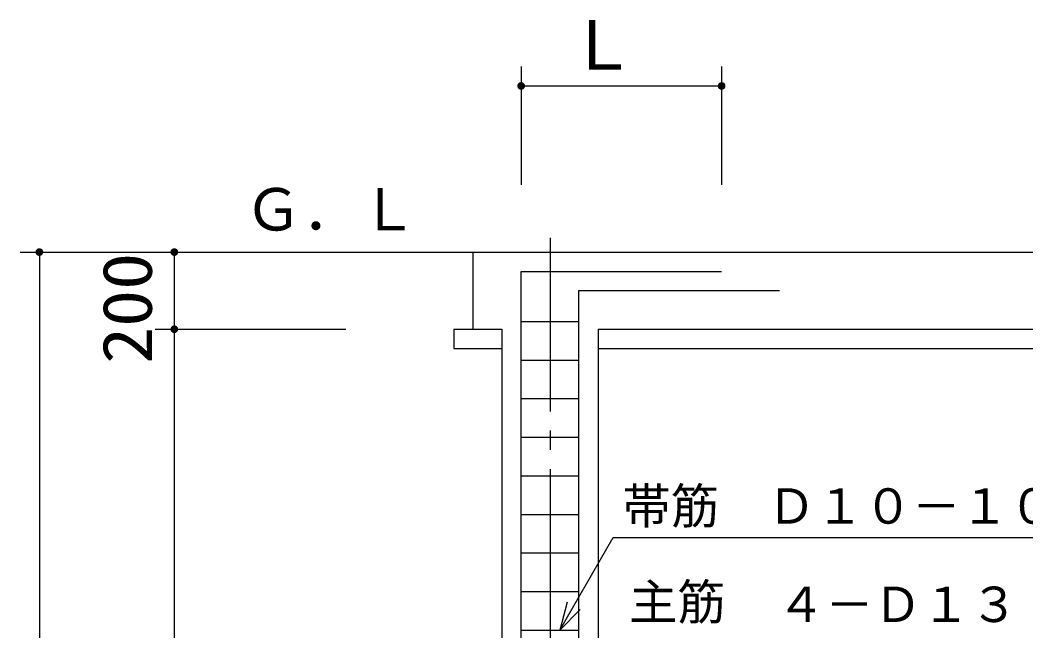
# Model space of a CAD drawing. Units: millimetres, scale not verified. Extents: x -14850 to 14850, y -10500 to 10500.
# Drawn here: x -2505 to 104, y 209 to 1793 of the extents above; entities that cross this region are included whole.
import ezdxf
from ezdxf.enums import TextEntityAlignment as Align

# ---------------------------------------------------------------- set-up
doc = ezdxf.new("R2010")
doc.units = ezdxf.units.MM
doc.header["$LTSCALE"] = 50
doc.linetypes.add('CHAIN2', pattern=[12, 9, -1, 1, -1])
doc.layers.add('0-1_機器', color=5, linetype='Continuous', lineweight=25)
doc.layers.add('0-6_文字', color=5, linetype='Continuous', lineweight=25)
doc.styles.add('ＭＳ ゴシック', font='')
doc.styles.get('ＭＳ ゴシック').set_extended_font_data('MS Gothic')

msp = doc.modelspace()

# ---------------------------------------------------------------- linework, layer by layer
at = {"layer": '0-1_機器', "color": 2}
for p, q in [((-1205.18, 1672.06), (-1205.18, 1365.47)), ((-685.18, 1672.06), (-685.18, 1365.47)), ((-1205.18, 1622.06), (-685.18, 1622.06)), ((-2504.76, 1191.36), (-2104.76, 1191.36)), ((-2454.76, 1191.36), (-2454.76, -1438.64)), ((-2154.76, 1191.36), (-1659.77, 1191.36)), ((-2104.76, 1191.36), (-2104.76, 991.36)), ((-1659.77, 1191.36), (1956.72, 1191.36)), ((-1330.17, 1191.36), (-1330.17, 991.36)), ((-2154.76, 991.36), (-1659.77, 991.36)), ((-2104.76, 991.36), (-2104.76, -1088.64)), ((-1380.17, 991.36), (-1380.17, 941.36)), ((-1380.17, 991.36), (-1255.17, 991.36)), ((-1255.17, 991.36), (-1255.17, -1088.64)), ((-1380.17, 941.36), (-1255.17, 941.36)), ((-1005.17, 941.36), (1719.83, 941.36))]:
    msp.add_line(p, q, dxfattribs=at)
at = {"layer": '0-1_機器', "color": 2, "linetype": 'CHAIN2'}
msp.add_line((-1130.17, 1228.5), (-1130.17, -1472.23), dxfattribs=at)
at = {"layer": '0-1_機器', "color": 3}
for p, q in [((-1205.18, -1238.64), (-1205.18, 1141.36)), ((-1205.18, 1141.36), (-685.18, 1141.36)), ((-1055.18, -1188.64), (-1055.18, 1091.36)), ((-1055.18, 1091.36), (-535.18, 1091.36)), ((-1205.18, 1011.37), (-1055.18, 1011.37)), ((-1205.18, 911.37), (-1055.18, 911.37)), ((-1205.18, 811.37), (-1055.18, 811.37)), ((-1205.18, 711.37), (-1055.18, 711.37)), ((-1205.18, 611.37), (-1055.18, 611.37)), ((-1205.18, 511.37), (-1055.18, 511.37)), ((-1205.18, 411.37), (-1055.18, 411.37)), ((-1205.18, 311.36), (-1055.18, 311.36)), ((-1205.18, 211.36), (-1055.18, 211.36))]:
    msp.add_line(p, q, dxfattribs=at)
at = {"layer": '0-1_機器', "color": 2}
for points in [[(-1005.17, 991.36), (-1005.17, -1088.64), (1669.83, -1088.64)], [(-1005.17, 991.36), (1719.83, 991.36), (1719.83, 941.36)]]:
    msp.add_lwpolyline(points, dxfattribs=at)
at = {"layer": '0-1_機器'}
for points in [[(-1205.18, 1622.06), (-1215.18, 1622.06), (-1215.16, 1622.68)], [(-1205.18, 1622.06), (-1215.1, 1620.8), (-1215.18, 1622.06)], [(-1205.18, 1622.06), (-1215.16, 1622.68), (-1215, 1623.93)], [(-1205.18, 1622.06), (-1214.86, 1619.57), (-1215.1, 1620.8)], [(-1205.18, 1632.06), (-1215, 1623.93), (-1214.69, 1625.15)], [(-1205.18, 1622.06), (-1215, 1623.93), (-1205.18, 1632.06)], [(-1205.18, 1622.06), (-1214.47, 1618.38), (-1214.86, 1619.57)], [(-1205.18, 1632.06), (-1214.69, 1625.15), (-1206.43, 1631.98)], [(-1206.43, 1631.98), (-1214.69, 1625.15), (-1214.22, 1626.31)], [(-1205.18, 1622.06), (-1213.94, 1617.24), (-1214.47, 1618.38)], [(-1206.43, 1631.98), (-1214.22, 1626.31), (-1207.66, 1631.74)], [(-1207.66, 1631.74), (-1214.22, 1626.31), (-1213.62, 1627.42)], [(-1205.18, 1622.06), (-1213.27, 1616.18), (-1213.94, 1617.24)], [(-1207.66, 1631.74), (-1213.62, 1627.42), (-1208.86, 1631.35)], [(-1208.86, 1631.35), (-1213.62, 1627.42), (-1212.88, 1628.43)], [(-1205.18, 1622.06), (-1212.47, 1615.21), (-1213.27, 1616.18)], [(-1208.86, 1631.35), (-1212.88, 1628.43), (-1209.99, 1630.82)], [(-1209.99, 1630.82), (-1212.88, 1628.43), (-1212.02, 1629.35)], [(-1205.18, 1612.06), (-1212.47, 1615.21), (-1205.18, 1622.06)], [(-1209.99, 1630.82), (-1212.02, 1629.35), (-1211.05, 1630.15)], [(-1204.55, 1632.04), (-1205.18, 1622.06), (-1205.18, 1632.06)], [(-1203.3, 1631.88), (-1205.18, 1622.06), (-1204.55, 1632.04)], [(-1202.09, 1631.57), (-1205.18, 1622.06), (-1203.3, 1631.88)], [(-1200.92, 1631.11), (-1205.18, 1622.06), (-1202.09, 1631.57)], [(-1199.82, 1630.5), (-1205.18, 1622.06), (-1200.92, 1631.11)], [(-1198.8, 1629.76), (-1205.18, 1622.06), (-1199.82, 1630.5)], [(-1197.89, 1628.9), (-1205.18, 1622.06), (-1198.8, 1629.76)], [(-1197.09, 1627.93), (-1205.18, 1622.06), (-1197.89, 1628.9)], [(-1197.09, 1627.93), (-1195.18, 1622.06), (-1205.18, 1622.06)], [(-1195.18, 1622.06), (-1205.18, 1612.06), (-1205.18, 1622.06)], [(-1195.2, 1621.43), (-1205.18, 1612.06), (-1195.18, 1622.06)], [(-1195.35, 1620.18), (-1205.18, 1612.06), (-1195.2, 1621.43)], [(-1195.67, 1618.97), (-1205.18, 1612.06), (-1195.35, 1620.18)], [(-1195.67, 1618.97), (-1203.92, 1612.14), (-1205.18, 1612.06)], [(-1196.13, 1617.8), (-1203.92, 1612.14), (-1195.67, 1618.97)], [(-1196.13, 1617.8), (-1202.69, 1612.37), (-1203.92, 1612.14)], [(-1196.73, 1616.7), (-1202.69, 1612.37), (-1196.13, 1617.8)], [(-1196.41, 1626.87), (-1195.18, 1622.06), (-1197.09, 1627.93)], [(-1195.88, 1625.74), (-1195.18, 1622.06), (-1196.41, 1626.87)], [(-1195.49, 1624.54), (-1195.18, 1622.06), (-1195.88, 1625.74)], [(-1195.25, 1623.31), (-1195.18, 1622.06), (-1195.49, 1624.54)], [(-685.18, 1622.06), (-695.18, 1622.06), (-695.16, 1622.68)], [(-685.18, 1622.06), (-695.1, 1620.8), (-695.18, 1622.06)], [(-685.18, 1622.06), (-695.16, 1622.68), (-695, 1623.93)], [(-685.18, 1622.06), (-694.86, 1619.57), (-695.1, 1620.8)], [(-685.18, 1622.06), (-695, 1623.93), (-694.69, 1625.15)], [(-685.18, 1622.06), (-694.47, 1618.38), (-694.86, 1619.57)], [(-685.18, 1622.06), (-694.69, 1625.15), (-694.22, 1626.31)], [(-685.18, 1622.06), (-693.94, 1617.24), (-694.47, 1618.38)], [(-685.18, 1622.06), (-694.22, 1626.31), (-693.62, 1627.42)], [(-685.18, 1612.06), (-693.94, 1617.24), (-685.18, 1622.06)], [(-685.18, 1622.06), (-693.62, 1627.42), (-692.88, 1628.43)], [(-685.18, 1632.06), (-692.88, 1628.43), (-692.02, 1629.35)], [(-685.18, 1622.06), (-692.88, 1628.43), (-685.18, 1632.06)], [(-685.18, 1632.06), (-692.02, 1629.35), (-686.43, 1631.98)], [(-686.43, 1631.98), (-692.02, 1629.35), (-691.05, 1630.15)], [(-686.43, 1631.98), (-691.05, 1630.15), (-687.66, 1631.74)], [(-687.66, 1631.74), (-691.05, 1630.15), (-689.99, 1630.82)], [(-687.66, 1631.74), (-689.99, 1630.82), (-688.86, 1631.35)], [(-684.55, 1632.04), (-685.18, 1622.06), (-685.18, 1632.06)], [(-683.3, 1631.88), (-685.18, 1622.06), (-684.55, 1632.04)], [(-682.09, 1631.57), (-685.18, 1622.06), (-683.3, 1631.88)], [(-680.92, 1631.11), (-685.18, 1622.06), (-682.09, 1631.57)], [(-679.82, 1630.5), (-685.18, 1622.06), (-680.92, 1631.11)], [(-678.8, 1629.76), (-685.18, 1622.06), (-679.82, 1630.5)], [(-677.89, 1628.9), (-685.18, 1622.06), (-678.8, 1629.76)], [(-677.09, 1627.93), (-685.18, 1622.06), (-677.89, 1628.9)], [(-676.41, 1626.87), (-685.18, 1622.06), (-677.09, 1627.93)], [(-675.88, 1625.74), (-685.18, 1622.06), (-676.41, 1626.87)], [(-675.88, 1625.74), (-675.18, 1622.06), (-685.18, 1622.06)], [(-675.18, 1622.06), (-685.18, 1612.06), (-685.18, 1622.06)], [(-675.2, 1621.43), (-685.18, 1612.06), (-675.18, 1622.06)], [(-675.35, 1620.18), (-685.18, 1612.06), (-675.2, 1621.43)], [(-675.67, 1618.97), (-685.18, 1612.06), (-675.35, 1620.18)], [(-676.13, 1617.8), (-685.18, 1612.06), (-675.67, 1618.97)], [(-676.73, 1616.7), (-685.18, 1612.06), (-676.13, 1617.8)], [(-675.49, 1624.54), (-675.18, 1622.06), (-675.88, 1625.74)], [(-675.25, 1623.31), (-675.18, 1622.06), (-675.49, 1624.54)], [(-1205.18, 1612.06), (-1211.55, 1614.35), (-1212.47, 1615.21)], [(-1205.18, 1612.06), (-1210.53, 1613.61), (-1211.55, 1614.35)], [(-1205.18, 1612.06), (-1209.43, 1613.01), (-1210.53, 1613.61)], [(-1205.18, 1612.06), (-1208.27, 1612.55), (-1209.43, 1613.01)], [(-1205.18, 1612.06), (-1207.05, 1612.23), (-1208.27, 1612.55)], [(-1205.18, 1612.06), (-1205.8, 1612.08), (-1207.05, 1612.23)], [(-1196.73, 1616.7), (-1201.49, 1612.76), (-1202.69, 1612.37)], [(-1197.47, 1615.68), (-1201.49, 1612.76), (-1196.73, 1616.7)], [(-1197.47, 1615.68), (-1200.36, 1613.29), (-1201.49, 1612.76)], [(-1198.33, 1614.77), (-1200.36, 1613.29), (-1197.47, 1615.68)], [(-1198.33, 1614.77), (-1199.3, 1613.97), (-1200.36, 1613.29)], [(-685.18, 1612.06), (-693.27, 1616.18), (-693.94, 1617.24)], [(-685.18, 1612.06), (-692.47, 1615.21), (-693.27, 1616.18)], [(-685.18, 1612.06), (-691.55, 1614.35), (-692.47, 1615.21)], [(-685.18, 1612.06), (-690.53, 1613.61), (-691.55, 1614.35)], [(-685.18, 1612.06), (-689.43, 1613.01), (-690.53, 1613.61)], [(-685.18, 1612.06), (-688.27, 1612.55), (-689.43, 1613.01)], [(-685.18, 1612.06), (-687.05, 1612.23), (-688.27, 1612.55)], [(-685.18, 1612.06), (-685.8, 1612.08), (-687.05, 1612.23)], [(-677.47, 1615.68), (-685.18, 1612.06), (-676.73, 1616.7)], [(-678.33, 1614.77), (-685.18, 1612.06), (-677.47, 1615.68)], [(-678.33, 1614.77), (-683.92, 1612.14), (-685.18, 1612.06)], [(-679.3, 1613.97), (-683.92, 1612.14), (-678.33, 1614.77)], [(-679.3, 1613.97), (-682.69, 1612.37), (-683.92, 1612.14)], [(-680.36, 1613.29), (-682.69, 1612.37), (-679.3, 1613.97)], [(-680.36, 1613.29), (-681.49, 1612.76), (-682.69, 1612.37)], [(-2459.58, 1200.13), (-2454.76, 1191.36), (-2460.64, 1199.45)], [(-2458.44, 1200.66), (-2454.76, 1191.36), (-2459.58, 1200.13)], [(-2457.25, 1201.05), (-2454.76, 1191.36), (-2458.44, 1200.66)], [(-2456.01, 1201.28), (-2454.76, 1191.36), (-2457.25, 1201.05)], [(-2454.76, 1201.36), (-2454.76, 1191.36), (-2456.01, 1201.28)], [(-2454.13, 1201.34), (-2454.76, 1191.36), (-2454.76, 1201.36)], [(-2452.89, 1201.19), (-2454.76, 1191.36), (-2454.13, 1201.34)], [(-2451.67, 1200.87), (-2454.76, 1191.36), (-2452.89, 1201.19)], [(-2450.5, 1200.41), (-2454.76, 1191.36), (-2451.67, 1200.87)], [(-2449.4, 1199.81), (-2454.76, 1191.36), (-2450.5, 1200.41)], [(-2109.58, 1200.13), (-2114.76, 1191.36), (-2114.74, 1191.99)], [(-2109.58, 1200.13), (-2104.76, 1191.36), (-2114.76, 1191.36)], [(-2109.58, 1200.13), (-2114.74, 1191.99), (-2110.64, 1199.45)], [(-2108.44, 1200.66), (-2104.76, 1191.36), (-2109.58, 1200.13)], [(-2107.25, 1201.05), (-2104.76, 1191.36), (-2108.44, 1200.66)], [(-2106.01, 1201.28), (-2104.76, 1191.36), (-2107.25, 1201.05)], [(-2104.76, 1201.36), (-2104.76, 1191.36), (-2106.01, 1201.28)], [(-2104.13, 1201.34), (-2104.76, 1191.36), (-2104.76, 1201.36)], [(-2102.89, 1201.19), (-2104.76, 1191.36), (-2104.13, 1201.34)], [(-2101.67, 1200.87), (-2104.76, 1191.36), (-2102.89, 1201.19)], [(-2100.5, 1200.41), (-2104.76, 1191.36), (-2101.67, 1200.87)], [(-2099.4, 1199.81), (-2104.76, 1191.36), (-2100.5, 1200.41)], [(-2460.64, 1199.45), (-2464.76, 1191.36), (-2464.74, 1191.99)], [(-2460.64, 1199.45), (-2454.76, 1191.36), (-2464.76, 1191.36)], [(-2454.76, 1191.36), (-2464.68, 1190.11), (-2464.76, 1191.36)], [(-2460.64, 1199.45), (-2464.74, 1191.99), (-2461.61, 1198.65)], [(-2461.61, 1198.65), (-2464.74, 1191.99), (-2464.58, 1193.24)], [(-2454.76, 1191.36), (-2464.45, 1188.88), (-2464.68, 1190.11)], [(-2461.61, 1198.65), (-2464.58, 1193.24), (-2462.47, 1197.74)], [(-2462.47, 1197.74), (-2464.58, 1193.24), (-2464.27, 1194.45)], [(-2454.76, 1191.36), (-2464.06, 1187.68), (-2464.45, 1188.88)], [(-2462.47, 1197.74), (-2464.27, 1194.45), (-2463.2, 1196.72)], [(-2463.2, 1196.72), (-2464.27, 1194.45), (-2463.81, 1195.62)], [(-2454.76, 1191.36), (-2463.52, 1186.54), (-2464.06, 1187.68)], [(-2454.76, 1191.36), (-2462.85, 1185.48), (-2463.52, 1186.54)], [(-2454.76, 1191.36), (-2462.05, 1184.52), (-2462.85, 1185.48)], [(-2454.76, 1191.36), (-2461.13, 1183.66), (-2462.05, 1184.52)], [(-2454.76, 1191.36), (-2460.12, 1182.92), (-2461.13, 1183.66)], [(-2454.76, 1191.36), (-2459.02, 1182.31), (-2460.12, 1182.92)], [(-2454.76, 1181.36), (-2459.02, 1182.31), (-2454.76, 1191.36)], [(-2454.76, 1181.36), (-2457.85, 1181.85), (-2459.02, 1182.31)], [(-2454.76, 1181.36), (-2456.63, 1181.54), (-2457.85, 1181.85)], [(-2454.76, 1181.36), (-2455.39, 1181.38), (-2456.63, 1181.54)], [(-2449.4, 1199.81), (-2444.76, 1191.36), (-2454.76, 1191.36)], [(-2444.76, 1191.36), (-2454.76, 1181.36), (-2454.76, 1191.36)], [(-2444.76, 1191.36), (-2453.51, 1181.44), (-2454.76, 1181.36)], [(-2444.76, 1191.36), (-2452.27, 1181.68), (-2453.51, 1181.44)], [(-2444.76, 1191.36), (-2451.08, 1182.06), (-2452.27, 1181.68)], [(-2444.76, 1191.36), (-2449.94, 1182.6), (-2451.08, 1182.06)], [(-2444.76, 1191.36), (-2448.88, 1183.27), (-2449.94, 1182.6)], [(-2448.39, 1199.07), (-2444.76, 1191.36), (-2449.4, 1199.81)], [(-2444.76, 1191.36), (-2447.91, 1184.07), (-2448.88, 1183.27)], [(-2447.47, 1198.21), (-2444.76, 1191.36), (-2448.39, 1199.07)], [(-2444.78, 1190.73), (-2447.91, 1184.07), (-2444.76, 1191.36)], [(-2444.94, 1189.49), (-2447.91, 1184.07), (-2444.78, 1190.73)], [(-2444.94, 1189.49), (-2447.06, 1184.99), (-2447.91, 1184.07)], [(-2446.67, 1197.24), (-2444.76, 1191.36), (-2447.47, 1198.21)], [(-2445.25, 1188.27), (-2447.06, 1184.99), (-2444.94, 1189.49)], [(-2445.25, 1188.27), (-2446.32, 1186), (-2447.06, 1184.99)], [(-2446, 1196.18), (-2444.76, 1191.36), (-2446.67, 1197.24)], [(-2445.71, 1187.1), (-2446.32, 1186), (-2445.25, 1188.27)], [(-2445.46, 1195.04), (-2444.76, 1191.36), (-2446, 1196.18)], [(-2445.07, 1193.85), (-2444.76, 1191.36), (-2445.46, 1195.04)], [(-2444.84, 1192.62), (-2444.76, 1191.36), (-2445.07, 1193.85)], [(-2104.76, 1191.36), (-2114.68, 1190.11), (-2114.76, 1191.36)], [(-2110.64, 1199.45), (-2114.74, 1191.99), (-2114.58, 1193.24)], [(-2104.76, 1191.36), (-2114.45, 1188.88), (-2114.68, 1190.11)], [(-2110.64, 1199.45), (-2114.58, 1193.24), (-2111.61, 1198.65)], [(-2111.61, 1198.65), (-2114.58, 1193.24), (-2114.27, 1194.45)], [(-2104.76, 1191.36), (-2114.06, 1187.68), (-2114.45, 1188.88)], [(-2111.61, 1198.65), (-2114.27, 1194.45), (-2112.47, 1197.74)], [(-2112.47, 1197.74), (-2114.27, 1194.45), (-2113.81, 1195.62)], [(-2104.76, 1191.36), (-2113.52, 1186.54), (-2114.06, 1187.68)], [(-2112.47, 1197.74), (-2113.81, 1195.62), (-2113.2, 1196.72)], [(-2104.76, 1191.36), (-2112.85, 1185.48), (-2113.52, 1186.54)], [(-2104.76, 1191.36), (-2112.05, 1184.52), (-2112.85, 1185.48)], [(-2104.76, 1191.36), (-2111.13, 1183.66), (-2112.05, 1184.52)], [(-2104.76, 1191.36), (-2110.12, 1182.92), (-2111.13, 1183.66)], [(-2104.76, 1191.36), (-2109.02, 1182.31), (-2110.12, 1182.92)], [(-2104.76, 1181.36), (-2109.02, 1182.31), (-2104.76, 1191.36)], [(-2104.76, 1181.36), (-2107.85, 1181.85), (-2109.02, 1182.31)], [(-2104.76, 1181.36), (-2106.63, 1181.54), (-2107.85, 1181.85)], [(-2104.76, 1181.36), (-2105.39, 1181.38), (-2106.63, 1181.54)], [(-2099.4, 1199.81), (-2094.76, 1191.36), (-2104.76, 1191.36)], [(-2094.76, 1191.36), (-2104.76, 1181.36), (-2104.76, 1191.36)], [(-2094.76, 1191.36), (-2103.51, 1181.44), (-2104.76, 1181.36)], [(-2094.76, 1191.36), (-2102.27, 1181.68), (-2103.51, 1181.44)], [(-2094.76, 1191.36), (-2101.08, 1182.06), (-2102.27, 1181.68)], [(-2094.76, 1191.36), (-2099.94, 1182.6), (-2101.08, 1182.06)], [(-2094.76, 1191.36), (-2098.88, 1183.27), (-2099.94, 1182.6)], [(-2098.39, 1199.07), (-2094.76, 1191.36), (-2099.4, 1199.81)], [(-2094.78, 1190.73), (-2098.88, 1183.27), (-2094.76, 1191.36)], [(-2094.94, 1189.49), (-2098.88, 1183.27), (-2094.78, 1190.73)], [(-2094.94, 1189.49), (-2097.91, 1184.07), (-2098.88, 1183.27)], [(-2097.47, 1198.21), (-2094.76, 1191.36), (-2098.39, 1199.07)], [(-2095.25, 1188.27), (-2097.91, 1184.07), (-2094.94, 1189.49)], [(-2095.25, 1188.27), (-2097.06, 1184.99), (-2097.91, 1184.07)], [(-2096.67, 1197.24), (-2094.76, 1191.36), (-2097.47, 1198.21)], [(-2095.71, 1187.1), (-2097.06, 1184.99), (-2095.25, 1188.27)], [(-2095.71, 1187.1), (-2096.32, 1186), (-2097.06, 1184.99)], [(-2096, 1196.18), (-2094.76, 1191.36), (-2096.67, 1197.24)], [(-2095.46, 1195.04), (-2094.76, 1191.36), (-2096, 1196.18)], [(-2095.07, 1193.85), (-2094.76, 1191.36), (-2095.46, 1195.04)], [(-2094.84, 1192.62), (-2094.76, 1191.36), (-2095.07, 1193.85)], [(-2110.64, 999.45), (-2114.76, 991.36), (-2114.74, 991.99)], [(-2110.64, 999.45), (-2104.76, 991.36), (-2114.76, 991.36)], [(-2104.76, 991.36), (-2114.68, 990.11), (-2114.76, 991.36)], [(-2110.64, 999.45), (-2114.74, 991.99), (-2111.61, 998.65)], [(-2111.61, 998.65), (-2114.74, 991.99), (-2114.58, 993.24)], [(-2104.76, 991.36), (-2114.45, 988.87), (-2114.68, 990.11)], [(-2111.61, 998.65), (-2114.58, 993.24), (-2112.47, 997.74)], [(-2112.47, 997.74), (-2114.58, 993.24), (-2114.27, 994.45)], [(-2104.76, 991.36), (-2114.06, 987.68), (-2114.45, 988.87)], [(-2112.47, 997.74), (-2114.27, 994.45), (-2113.2, 996.72)], [(-2113.2, 996.72), (-2114.27, 994.45), (-2113.81, 995.62)], [(-2104.76, 991.36), (-2113.52, 986.54), (-2114.06, 987.68)], [(-2104.76, 991.36), (-2112.85, 985.48), (-2113.52, 986.54)], [(-2104.76, 991.36), (-2112.05, 984.52), (-2112.85, 985.48)], [(-2104.76, 991.36), (-2111.13, 983.66), (-2112.05, 984.52)], [(-2104.76, 991.36), (-2110.12, 982.92), (-2111.13, 983.66)], [(-2109.58, 1000.12), (-2104.76, 991.36), (-2110.64, 999.45)], [(-2104.76, 991.36), (-2109.02, 982.31), (-2110.12, 982.92)], [(-2108.44, 1000.66), (-2104.76, 991.36), (-2109.58, 1000.12)], [(-2104.76, 991.36), (-2107.85, 981.85), (-2109.02, 982.31)], [(-2107.25, 1001.05), (-2104.76, 991.36), (-2108.44, 1000.66)], [(-2104.76, 981.36), (-2107.85, 981.85), (-2104.76, 991.36)], [(-2106.01, 1001.28), (-2104.76, 991.36), (-2107.25, 1001.05)], [(-2104.76, 1001.36), (-2104.76, 991.36), (-2106.01, 1001.28)], [(-2104.13, 1001.34), (-2104.76, 991.36), (-2104.76, 1001.36)], [(-2102.89, 1001.18), (-2104.76, 991.36), (-2104.13, 1001.34)], [(-2101.67, 1000.87), (-2104.76, 991.36), (-2102.89, 1001.18)], [(-2100.5, 1000.41), (-2104.76, 991.36), (-2101.67, 1000.87)], [(-2099.4, 999.81), (-2104.76, 991.36), (-2100.5, 1000.41)], [(-2099.4, 999.81), (-2094.76, 991.36), (-2104.76, 991.36)], [(-2094.76, 991.36), (-2104.76, 981.36), (-2104.76, 991.36)], [(-2094.76, 991.36), (-2103.51, 981.44), (-2104.76, 981.36)], [(-2094.76, 991.36), (-2102.27, 981.68), (-2103.51, 981.44)], [(-2094.76, 991.36), (-2101.08, 982.06), (-2102.27, 981.68)], [(-2094.76, 991.36), (-2099.94, 982.6), (-2101.08, 982.06)], [(-2094.76, 991.36), (-2098.88, 983.27), (-2099.94, 982.6)], [(-2098.39, 999.07), (-2094.76, 991.36), (-2099.4, 999.81)], [(-2094.76, 991.36), (-2097.91, 984.07), (-2098.88, 983.27)], [(-2097.47, 998.21), (-2094.76, 991.36), (-2098.39, 999.07)], [(-2094.78, 990.73), (-2097.91, 984.07), (-2094.76, 991.36)], [(-2096.67, 997.24), (-2094.76, 991.36), (-2097.47, 998.21)], [(-2096, 996.18), (-2094.76, 991.36), (-2096.67, 997.24)], [(-2095.46, 995.04), (-2094.76, 991.36), (-2096, 996.18)], [(-2095.07, 993.85), (-2094.76, 991.36), (-2095.46, 995.04)], [(-2094.84, 992.62), (-2094.76, 991.36), (-2095.07, 993.85)], [(-2104.76, 981.36), (-2106.63, 981.54), (-2107.85, 981.85)], [(-2104.76, 981.36), (-2105.39, 981.38), (-2106.63, 981.54)], [(-2094.94, 989.49), (-2097.91, 984.07), (-2094.78, 990.73)], [(-2094.94, 989.49), (-2097.06, 984.99), (-2097.91, 984.07)], [(-2095.25, 988.27), (-2097.06, 984.99), (-2094.94, 989.49)], [(-2095.25, 988.27), (-2096.32, 986), (-2097.06, 984.99)], [(-2095.71, 987.1), (-2096.32, 986), (-2095.25, 988.27)]]:
    msp.add_solid(points, dxfattribs=at)
at = {"layer": '0-6_文字', "color": 2}
for p, q in [((-1105.18, 211.36), (-966.61, 451.37)), ((-966.61, 451.37), (458.47, 451.37)), ((-1085.76, 283.81), (-1105.18, 211.36)), ((-1105.18, 211.36), (-1052.14, 264.4))]:
    msp.add_line(p, q, dxfattribs=at)

# ---------------------------------------------------------------- texts
at = {"layer": '0-1_機器', "color": 4, "style": 'ＭＳ ゴシック'}
msp.add_text('Ｌ', height=128.4, dxfattribs=at).set_placement((-1082.03, 1625.47), align=Align.BOTTOM_LEFT)
msp.add_text('Ｇ．Ｌ', height=110, rotation=0.002, dxfattribs=at).set_placement((-1923.46, 1214.36), align=Align.BOTTOM_LEFT)
at = {"layer": '0-1_機器', "color": 4, "style": 'ＭＳ ゴシック', "width": 1.1}
msp.add_text('200', height=128.4, rotation=90, dxfattribs=at).set_placement((-2124.57, 901.28), align=Align.BOTTOM_LEFT)
at = {"layer": '0-6_文字', "color": 4, "style": 'ＭＳ ゴシック'}
for s, p in [('帯筋\u3000Ｄ１０－１００＠', (-942.14, 459.62)), ('主筋', (-925.25, 210.92)), ('４－Ｄ１３', (-541.69, 204.64))]:
    msp.add_text(s, height=91.79, dxfattribs=at).set_placement(p, align=Align.BOTTOM_LEFT)

doc.saveas('drawing.dxf')
